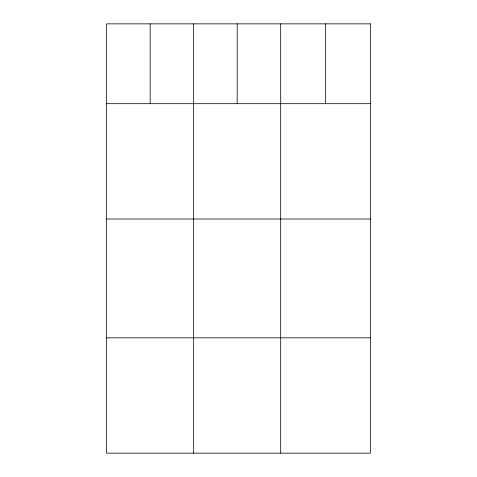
<?xml version="1.0" encoding="UTF-8"?>
<svg xmlns="http://www.w3.org/2000/svg" width="477" height="477" viewBox="0 0 477 477"><rect width="100%" height="100%" fill="white"/><g stroke="black" fill="none" stroke-linecap="round" stroke-linejoin="round"><path stroke-width="0.72" d="M106.633 103.688L370.367 103.688M106.633 219.009L370.367 219.009M106.633 337.829L370.367 337.829M325.535 23.85L325.535 103.688M280.697 23.85L280.697 453.15M237.182 23.85L237.182 103.688M193.668 23.85L193.668 453.15M150.148 23.85L150.148 103.688M370.367 23.85L106.633 23.85L106.633 453.15L370.367 453.15L370.367 23.85"/></g></svg>
